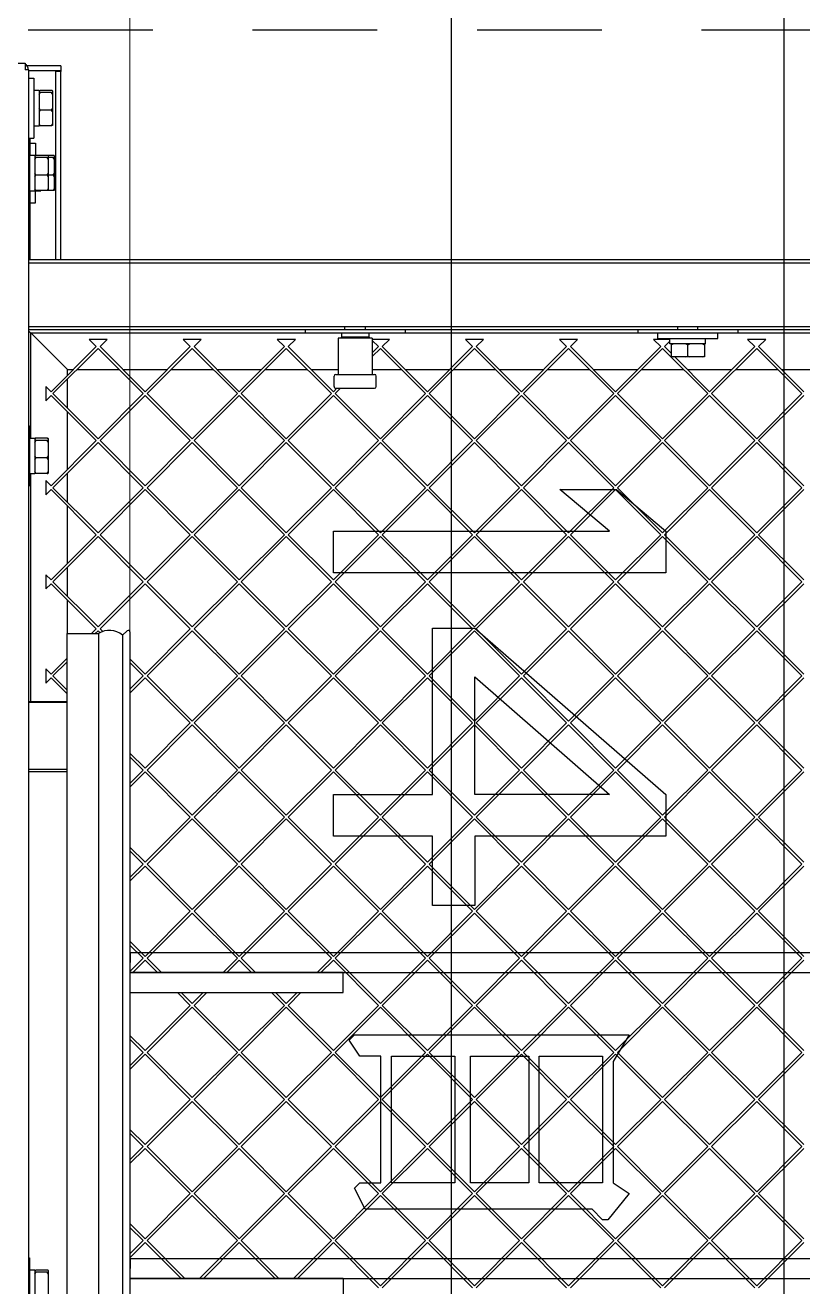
# Model space of a CAD drawing. Header units: millimetres. Extents: x 0 to 87554, y -20854 to 20404.
# Drawn here: x 8457.1 to 8690.9, y 5785 to 6164.2 of the extents above; entities that cross this region are included whole.
import ezdxf

# ---------------------------------------------------------------- set-up
doc = ezdxf.new("R2010")
doc.units = ezdxf.units.MM
doc.linetypes.add('CENTER', pattern=[50.8, 31.75, -6.35, 6.35, -6.35])
doc.linetypes.add('JIS_02_0.7', pattern=[1.35, 0.75, -0.6])
doc.layers.get('0').update_dxf_attribs({"lineweight": 15})
for name, color, linetype in [('08', 1, 'Continuous'), ('1', 2, 'Continuous'), ('11', 3, 'Continuous'), ('2', 4, 'CENTER'), ('2401-01144-S-M6-16HWM_0', 7, 'Continuous'), ('4209-B0008_0', 7, 'Continuous'), ('4215-12645_1_0', 7, 'Continuous'), ('4215-12645_2_0', 7, 'Continuous'), ('4215-12649_2_1_0', 7, 'Continuous'), ('4215-12651_1_0', 7, 'Continuous'), ('4215-12656_0', 7, 'Continuous'), ('4215-16102_1_0', 7, 'Continuous'), ('4215-16102_2_0', 7, 'Continuous'), ('4215-16102_4_0', 7, 'Continuous'), ('4215-16529_1_0', 7, 'Continuous'), ('4215-16529_2_0', 7, 'Continuous'), ('4217-15617_0', 7, 'Continuous'), ('4217-16531_0', 7, 'Continuous'), ('PTL2-04-4_0', 7, 'Continuous')]:
    doc.layers.add(name, color=color, linetype=linetype)

# ---------------------------------------------------------------- blocks, each defined once
blk = doc.blocks.new('y78')
at = {"layer": '08', "lineweight": -3}
for p, q in [((-74.72, -248), (-24.72, -248)), ((-74.72, -248), (-74.72, -940.16)), ((25.28, -248), (-24.72, -248)), ((25.28, -248), (25.28, -940.16)), ((-74.72, -940.16), (-24.72, -940.16)), ((25.28, -940.16), (-24.72, -940.16))]:
    blk.add_line(p, q, dxfattribs=at)
at = {"layer": '1', "lineweight": -3}
for p, q in [((-171.29, -750), (-171.29, -753)), ((-171.29, -750), (170.46, -750)), ((170.46, -750), (170.46, -753)), ((-171.29, -756), (-171.29, -753)), ((170.46, -756), (170.46, -753)), ((-171.29, -756), (170.46, -756))]:
    blk.add_line(p, q, dxfattribs=at)
at = {"layer": '11', "lineweight": -3}
for p, q in [((-171.29, -841.92), (-171.29, -844.92)), ((-171.29, -841.92), (170.46, -841.92)), ((-171.29, -847.92), (-171.29, -844.92)), ((170.46, -841.92), (170.46, -844.92)), ((170.46, -847.92), (170.46, -844.92)), ((-171.29, -847.92), (170.46, -847.92))]:
    blk.add_line(p, q, dxfattribs=at)
blk = doc.blocks.new('ju7888')
at = {"layer": '2401-01144-S-M6-16HWM_0', "color": 87, "linetype": 'Continuous'}
for p, q in [((1.99, 189.92), (0.39, 189.92)), ((1.99, 171.92), (1.99, 189.92)), ((3.59, 186.27), (1.99, 186.27)), ((3.59, 186.27), (3.59, 175.57)), ((3.59, 185.92), (7.59, 185.92)), ((7.59, 185.92), (7.59, 175.92)), ((-0.61, 183.92), (-1.61, 183.92)), ((7.29, 180.92), (3.89, 180.92)), ((-0.61, 177.92), (-1.61, 177.92)), ((3.59, 175.57), (1.99, 175.57)), ((3.59, 175.92), (7.59, 175.92)), ((1.99, 171.92), (0.39, 171.92)), ((-72.5, -10.38), (-72.5, -13.78)), ((-72.43, -10.08), (-61.99, -10.08)), ((-71.86, -10.38), (-71.86, -13.78)), ((-66.57, -10.38), (-66.57, -13.78)), ((-61.92, -10.38), (-61.92, -13.78)), ((-53, -9.88), (-53, -11.68)), ((-52.93, -9.58), (-42.49, -9.58)), ((-52.36, -9.88), (-52.36, -11.38)), ((-47.07, -9.88), (-47.07, -11.38)), ((-42.42, -9.88), (-42.42, -11.68)), ((-72.56, -14.08), (-61.86, -14.08)), ((-72.56, -15.68), (-72.56, -14.08)), ((-61.86, -15.68), (-61.86, -14.08)), ((-53, -13.58), (-53.06, -13.58)), ((-53.06, -15.18), (-53.06, -13.58)), ((-53, -11.68), (-53, -15.08)), ((-52.93, -11.38), (-42.49, -11.38)), ((-52.36, -11.68), (-52.36, -15.08)), ((-47.07, -11.68), (-47.07, -15.08)), ((-42.42, -11.68), (-42.42, -15.08)), ((-42.36, -13.58), (-42.42, -13.58)), ((-42.36, -15.18), (-42.36, -13.58)), ((31.97, -11.68), (31.97, -11.67)), ((31.97, -11.68), (31.97, -11.67)), ((31.97, -11.68), (31.97, -15.08)), ((31.97, -15.08), (31.97, -15.08)), ((31.97, -15.08), (31.97, -15.08)), ((32, -11.65), (31.99, -11.66)), ((32, -11.65), (31.99, -11.66)), ((32, -15.1), (31.99, -15.09)), ((32, -15.1), (31.99, -15.09)), ((32, -11.68), (32, -15.08)), ((32.07, -11.38), (32.05, -11.38)), ((32.07, -11.38), (42.51, -11.38)), ((32.64, -11.68), (32.64, -15.08)), ((37.93, -11.68), (37.93, -15.08)), ((42.51, -11.38), (42.53, -11.38)), ((42.58, -11.68), (42.58, -15.08)), ((42.61, -11.68), (42.61, -11.67)), ((42.61, -11.68), (42.61, -11.67)), ((42.61, -11.68), (42.61, -15.08)), ((42.61, -15.08), (42.61, -15.08)), ((42.61, -15.08), (42.61, -15.08)), ((282, -11.68), (282, -15.08)), ((282.07, -11.38), (292.51, -11.38)), ((282.64, -11.68), (282.64, -15.08)), ((-76.21, -15.68), (-58.21, -15.68)), ((-76.21, -17.28), (-76.21, -15.68)), ((-58.21, -17.28), (-58.21, -15.68)), ((-56.71, -15.18), (-52.98, -15.18)), ((-56.71, -16.78), (-56.71, -15.18)), ((-56.71, -16.98), (-38.71, -16.98)), ((-56.71, -17.28), (-56.71, -16.98)), ((-53.06, -15.38), (-42.36, -15.38)), ((-53.06, -16.98), (-53.06, -15.38)), ((-38.71, -15.18), (-42.44, -15.18)), ((-42.36, -16.98), (-42.36, -15.38)), ((-38.71, -16.78), (-38.71, -15.18)), ((-38.71, -17.28), (-38.71, -16.98)), ((28.29, -16.98), (46.29, -16.98)), ((28.29, -17.28), (28.29, -16.98)), ((31.94, -15.38), (42.64, -15.38)), ((31.94, -16.98), (31.94, -15.38)), ((42.64, -16.98), (42.64, -15.38)), ((46.29, -17.28), (46.29, -16.98)), ((278.29, -16.98), (296.29, -16.98)), ((278.29, -17.28), (278.29, -16.98)), ((281.94, -15.38), (292.64, -15.38)), ((281.94, -16.98), (281.94, -15.38))]:
    blk.add_line(p, q, dxfattribs=at)
for centre, radius, start, end in [((36.21, -18.44), 7.98, 121.9273, 122.124), ((36.21, -8.31), 7.98, 237.876, 238.0727), ((36.02, -14.15), 4.16, 196.8682, 197.1611), ((38.57, -14.15), 4.14, 342.8386, 343.0979)]:
    blk.add_arc(centre, radius, start, end, dxfattribs=at)
for points in [[(3.59, 185.35), (3.68, 185.55), (3.78, 185.74), (3.89, 185.92)], [(7.59, 185.35), (7.5, 185.55), (7.4, 185.74), (7.29, 185.92)], [(3.89, 180.92), (3.78, 181.11), (3.68, 181.3), (3.59, 181.5)], [(3.59, 180.35), (3.68, 180.55), (3.78, 180.74), (3.89, 180.92)], [(7.29, 180.92), (7.4, 181.11), (7.5, 181.3), (7.59, 181.5)], [(7.59, 180.35), (7.5, 180.55), (7.4, 180.74), (7.29, 180.92)], [(3.89, 175.92), (3.78, 176.11), (3.68, 176.3), (3.59, 176.5)], [(7.29, 175.92), (7.4, 176.11), (7.5, 176.3), (7.59, 176.5)], [(-71.25, -10.08), (-71.46, -10.17), (-71.66, -10.27), (-71.86, -10.38)], [(-66.57, -10.38), (-66.76, -10.27), (-66.97, -10.17), (-67.17, -10.08)], [(-66.04, -10.08), (-66.22, -10.17), (-66.39, -10.27), (-66.57, -10.38)], [(-61.92, -10.38), (-62.09, -10.27), (-62.27, -10.17), (-62.45, -10.08)], [(-51.75, -9.58), (-51.96, -9.67), (-52.16, -9.77), (-52.36, -9.88)], [(-47.07, -9.88), (-47.26, -9.77), (-47.47, -9.67), (-47.67, -9.58)], [(-46.54, -9.58), (-46.72, -9.67), (-46.89, -9.77), (-47.07, -9.88)], [(-42.42, -9.88), (-42.59, -9.77), (-42.77, -9.67), (-42.95, -9.58)], [(-71.25, -14.08), (-71.46, -13.98), (-71.66, -13.88), (-71.86, -13.78)], [(-66.57, -13.78), (-66.76, -13.88), (-66.97, -13.98), (-67.17, -14.08)], [(-66.04, -14.08), (-66.22, -13.98), (-66.39, -13.88), (-66.57, -13.78)], [(-61.92, -13.78), (-62.09, -13.88), (-62.27, -13.98), (-62.45, -14.08)], [(-51.75, -11.38), (-51.96, -11.47), (-52.16, -11.57), (-52.36, -11.68)], [(-51.75, -15.38), (-51.96, -15.28), (-52.16, -15.18), (-52.36, -15.08)], [(-47.07, -11.68), (-47.26, -11.57), (-47.47, -11.47), (-47.67, -11.38)], [(-47.07, -15.08), (-47.26, -15.18), (-47.47, -15.28), (-47.67, -15.38)], [(-46.54, -11.38), (-46.72, -11.47), (-46.89, -11.57), (-47.07, -11.68)], [(-46.54, -15.38), (-46.72, -15.28), (-46.89, -15.18), (-47.07, -15.08)], [(-42.42, -11.68), (-42.59, -11.57), (-42.77, -11.47), (-42.95, -11.38)], [(-42.42, -15.08), (-42.59, -15.18), (-42.77, -15.28), (-42.95, -15.38)], [(33.25, -11.38), (33.04, -11.47), (32.84, -11.57), (32.64, -11.68)], [(33.25, -15.38), (33.04, -15.28), (32.84, -15.18), (32.64, -15.08)], [(37.93, -11.68), (37.74, -11.57), (37.53, -11.47), (37.33, -11.38)], [(37.93, -15.08), (37.74, -15.18), (37.53, -15.28), (37.33, -15.38)], [(38.46, -11.38), (38.28, -11.47), (38.11, -11.57), (37.93, -11.68)], [(38.46, -15.38), (38.28, -15.28), (38.11, -15.18), (37.93, -15.08)], [(42.58, -11.68), (42.41, -11.57), (42.23, -11.47), (42.05, -11.38)], [(42.58, -15.08), (42.41, -15.18), (42.23, -15.28), (42.05, -15.38)], [(283.25, -11.38), (283.04, -11.47), (282.84, -11.57), (282.64, -11.68)], [(283.25, -15.38), (283.04, -15.28), (282.84, -15.18), (282.64, -15.08)]]:
    blk.add_open_spline(points, degree=3, dxfattribs=at)
for points, knots in [([(-72.43, -10.08), (-72.44, -10.1), (-72.46, -10.2), (-72.49, -10.3), (-72.5, -10.38)], [0, 0, 0, 0, 0.234829, 1, 1, 1, 1]), ([(-71.86, -10.38), (-71.86, -10.35), (-71.89, -10.25), (-71.91, -10.15), (-71.93, -10.08)], [0, 0, 0, 0, 0.264475, 1, 1, 1, 1]), ([(-61.99, -10.08), (-61.99, -10.1), (-61.96, -10.2), (-61.94, -10.3), (-61.92, -10.38)], [0, 0, 0, 0, 0.234829, 1, 1, 1, 1]), ([(-52.93, -9.58), (-52.94, -9.6), (-52.96, -9.7), (-52.99, -9.8), (-53, -9.88)], [0, 0, 0, 0, 0.234829, 1, 1, 1, 1]), ([(-52.36, -9.88), (-52.36, -9.85), (-52.39, -9.75), (-52.41, -9.65), (-52.43, -9.58)], [0, 0, 0, 0, 0.264475, 1, 1, 1, 1]), ([(-42.49, -9.58), (-42.49, -9.6), (-42.46, -9.7), (-42.44, -9.8), (-42.42, -9.88)], [0, 0, 0, 0, 0.234829, 1, 1, 1, 1]), ([(-72.43, -14.08), (-72.44, -14.05), (-72.46, -13.95), (-72.49, -13.85), (-72.5, -13.78)], [0, 0, 0, 0, 0.234829, 1, 1, 1, 1]), ([(-71.86, -13.78), (-71.86, -13.8), (-71.89, -13.9), (-71.91, -14), (-71.93, -14.08)], [0, 0, 0, 0, 0.264475, 1, 1, 1, 1]), ([(-61.99, -14.08), (-61.99, -14.05), (-61.96, -13.95), (-61.94, -13.85), (-61.92, -13.78)], [0, 0, 0, 0, 0.234829, 1, 1, 1, 1]), ([(-52.93, -11.38), (-52.94, -11.4), (-52.96, -11.5), (-52.99, -11.6), (-53, -11.68)], [0, 0, 0, 0, 0.234829, 1, 1, 1, 1]), ([(-52.93, -15.38), (-52.94, -15.35), (-52.96, -15.25), (-52.99, -15.15), (-53, -15.08)], [0, 0, 0, 0, 0.234829, 1, 1, 1, 1]), ([(-52.36, -11.68), (-52.36, -11.65), (-52.39, -11.55), (-52.41, -11.45), (-52.43, -11.38)], [0, 0, 0, 0, 0.264475, 1, 1, 1, 1]), ([(-52.36, -15.08), (-52.36, -15.1), (-52.39, -15.2), (-52.41, -15.3), (-52.43, -15.38)], [0, 0, 0, 0, 0.264475, 1, 1, 1, 1]), ([(-42.49, -11.38), (-42.49, -11.4), (-42.46, -11.5), (-42.44, -11.6), (-42.42, -11.68)], [0, 0, 0, 0, 0.234829, 1, 1, 1, 1]), ([(-42.49, -15.38), (-42.49, -15.35), (-42.46, -15.25), (-42.44, -15.15), (-42.42, -15.08)], [0, 0, 0, 0, 0.234829, 1, 1, 1, 1]), ([(31.97, -11.67), (31.97, -11.64), (32, -11.54), (32.03, -11.45), (32.05, -11.38)], [0, 0, 0, 0, 0.263948, 1, 1, 1, 1]), ([(31.97, -15.08), (31.97, -15.11), (32, -15.2), (32.02, -15.29), (32.04, -15.35)], [0, 0, 0, 0, 0.262699, 1, 1, 1, 1]), ([(32.07, -11.38), (32.06, -11.4), (32.04, -11.5), (32.01, -11.6), (32, -11.68)], [0, 0, 0, 0, 0.234829, 1, 1, 1, 1]), ([(32.07, -15.38), (32.06, -15.35), (32.04, -15.25), (32.01, -15.15), (32, -15.08)], [0, 0, 0, 0, 0.234829, 1, 1, 1, 1]), ([(32.64, -11.68), (32.64, -11.65), (32.61, -11.55), (32.59, -11.45), (32.57, -11.38)], [0, 0, 0, 0, 0.264475, 1, 1, 1, 1]), ([(32.64, -15.08), (32.64, -15.1), (32.61, -15.2), (32.59, -15.3), (32.57, -15.38)], [0, 0, 0, 0, 0.264475, 1, 1, 1, 1]), ([(42.51, -11.38), (42.51, -11.4), (42.54, -11.5), (42.56, -11.6), (42.58, -11.68)], [0, 0, 0, 0, 0.234829, 1, 1, 1, 1]), ([(42.51, -15.38), (42.51, -15.35), (42.54, -15.25), (42.56, -15.15), (42.58, -15.08)], [0, 0, 0, 0, 0.234829, 1, 1, 1, 1]), ([(42.61, -11.67), (42.6, -11.64), (42.58, -11.54), (42.55, -11.45), (42.53, -11.38)], [0, 0, 0, 0, 0.263948, 1, 1, 1, 1]), ([(42.61, -15.08), (42.6, -15.11), (42.58, -15.2), (42.55, -15.29), (42.53, -15.36)], [0, 0, 0, 0, 0.262844, 1, 1, 1, 1]), ([(282.07, -11.38), (282.06, -11.4), (282.04, -11.5), (282.01, -11.6), (282, -11.68)], [0, 0, 0, 0, 0.234829, 1, 1, 1, 1]), ([(282.07, -15.38), (282.06, -15.35), (282.04, -15.25), (282.01, -15.15), (282, -15.08)], [0, 0, 0, 0, 0.234829, 1, 1, 1, 1]), ([(282.64, -11.68), (282.64, -11.65), (282.61, -11.55), (282.59, -11.45), (282.57, -11.38)], [0, 0, 0, 0, 0.264475, 1, 1, 1, 1]), ([(282.64, -15.08), (282.64, -15.1), (282.61, -15.2), (282.59, -15.3), (282.57, -15.38)], [0, 0, 0, 0, 0.264475, 1, 1, 1, 1])]:
    blk.add_open_spline(points, degree=3, knots=knots, dxfattribs=at)
at = {"layer": '4209-B0008_0', "color": 87, "linetype": 'Continuous'}
for p, q in [((91.21, 10.99), (89.87, 12.38)), ((90.23, 13.22), (480.79, 13.22)), ((91.21, 10.99), (479.81, 10.99)), ((90.73, 3.73), (480.29, 3.73)), ((90.73, -5.78), (90.73, 3.73)), ((90.73, -5.78), (480.29, -5.78))]:
    blk.add_line(p, q, dxfattribs=at)
for centre, radius, start, end in [((90.23, 12.72), 0.5, 90, 224.0667), ((95.73, 7.04), 6, 138.8469, 213.5434)]:
    blk.add_arc(centre, radius, start, end, dxfattribs=at)
at = {"layer": '4215-12645_1_0', "color": 87, "linetype": 'Continuous'}
for p, q in [((111.09, -17.28), (111.09, -5.78)), ((132.29, -5.78), (132.29, -17.28))]:
    blk.add_line(p, q, dxfattribs=at)
at = {"layer": '4215-12645_2_0', "color": 87, "linetype": 'Continuous'}
for p, q in [((111.44, -5.78), (111.44, -17.28)), ((131.44, -17.28), (131.44, -5.78))]:
    blk.add_line(p, q, dxfattribs=at)
at = {"layer": '4215-12649_2_1_0', "color": 87, "linetype": 'Continuous'}
for p, q in [((-79.91, -7.53), (-78.41, -7.53)), ((-79.91, -7.53), (-79.91, -17.68)), ((-78.41, -7.53), (-78.21, -7.53)), ((-78.41, -7.53), (-78.41, -17.28)), ((-21.61, -7.53), (-78.21, -7.53)), ((-78.21, -7.53), (-78.21, -9.03)), ((-21.61, -9.03), (-78.21, -9.03)), ((-78.21, -9.23), (-78.21, -9.03))]:
    blk.add_line(p, q, dxfattribs=at)
at = {"layer": '4215-12651_1_0', "color": 87, "linetype": 'Continuous'}
for p, q in [((-53.06, -16.78), (-58.21, -16.78)), ((-21.61, -16.78), (-42.36, -16.78))]:
    blk.add_line(p, q, dxfattribs=at)
at = {"layer": '4215-12656_0', "color": 87, "linetype": 'Continuous'}
for p, q in [((-80.71, -18.28), (-78.71, -18.28)), ((-80.71, -27.28), (-80.71, -18.28)), ((-78.71, -17.28), (653.29, -17.28)), ((-78.71, -17.28), (-78.71, -18.28))]:
    blk.add_line(p, q, dxfattribs=at)
blk.add_arc((-78.71, -19.28), 2, 90, 149.9994, dxfattribs=at)
at = {"layer": '4215-16102_1_0', "color": 87, "linetype": 'Continuous'}
for p, q in [((11.39, -5.58), (0.43, -16.53)), ((13.1, -5.58), (11.39, -5.58)), ((22.94, -5.58), (14.23, -5.58)), ((41.39, -5.58), (24.07, -5.58)), ((51.23, -5.58), (42.52, -5.58)), ((69.67, -5.58), (52.36, -5.58)), ((79.51, -5.58), (70.8, -5.58)), ((90.73, -5.58), (80.64, -5.58)), ((0.39, -16.58), (-0.31, -17.28)), ((31.94, -16.58), (0.39, -16.58)), ((111.09, -16.58), (42.64, -16.58))]:
    blk.add_line(p, q, dxfattribs=at)
at = {"layer": '4215-16102_2_0', "color": 87, "linetype": 'Continuous'}
for p, q in [((-0.61, 279.42), (-0.61, -17.28)), ((0.39, 278.42), (0.39, -16.58)), ((11.39, 209.14), (11.39, 222.41)), ((11.39, 195.26), (11.39, 208.01)), ((-0.61, 195.92), (0.39, 195.92)), ((11.39, 180.86), (11.39, 194.13)), ((11.39, 166.97), (11.39, 179.73)), ((-0.61, 165.92), (0.39, 165.92)), ((11.39, 152.58), (11.39, 165.84)), ((11.39, 138.69), (11.39, 151.44)), ((11.39, 124.29), (11.39, 137.56)), ((11.39, 110.41), (11.39, 123.16)), ((11.39, 96.01), (11.39, 109.27)), ((-0.61, 95.92), (0.39, 95.92)), ((11.39, 86.07), (11.39, 94.88)), ((11.39, 67.72), (11.39, 75.77)), ((-0.61, 65.92), (0.39, 65.92)), ((11.39, 53.84), (11.39, 66.59)), ((11.39, 39.44), (11.39, 52.71)), ((11.39, 25.55), (11.39, 38.31)), ((11.39, 11.15), (11.39, 24.42)), ((11.39, -2.73), (11.39, 10.02)), ((11.39, -5.58), (0.43, -16.53)), ((11.39, -5.58), (11.39, -3.86)), ((0.39, -16.58), (-0.31, -17.28))]:
    blk.add_line(p, q, dxfattribs=at)
at = {"layer": '4215-16102_4_0', "color": 87, "linetype": 'Continuous'}
for p, q in [((18.02, 215.78), (4.45, 202.2)), ((5.01, 201.64), (18.59, 215.21)), ((18.59, 215.21), (32.16, 201.64)), ((32.73, 202.2), (19.15, 215.78)), ((46.31, 215.78), (32.73, 202.2)), ((33.3, 201.64), (46.87, 215.21)), ((46.87, 215.21), (60.45, 201.64)), ((61.01, 202.2), (47.44, 215.78)), ((74.59, 215.78), (61.01, 202.2)), ((61.58, 201.64), (75.16, 215.21)), ((75.16, 215.21), (88.73, 201.64)), ((89.3, 202.2), (75.72, 215.78)), ((102.87, 215.78), (89.3, 202.2)), ((89.86, 201.64), (103.44, 215.21)), ((103.44, 215.21), (117.02, 201.64)), ((117.58, 202.2), (104.01, 215.78)), ((131.16, 215.78), (117.58, 202.2)), ((118.15, 201.64), (131.72, 215.21)), ((131.72, 215.21), (145.3, 201.64)), ((145.87, 202.2), (132.29, 215.78)), ((159.44, 215.78), (145.87, 202.2)), ((146.43, 201.64), (160.01, 215.21)), ((160.01, 215.21), (173.59, 201.64)), ((174.15, 202.2), (160.57, 215.78)), ((187.73, 215.78), (174.15, 202.2)), ((174.72, 201.64), (188.29, 215.21)), ((188.29, 215.21), (201.87, 201.64)), ((202.44, 202.2), (188.86, 215.78)), ((216.01, 215.78), (202.44, 202.2)), ((203, 201.64), (216.58, 215.21)), ((216.58, 215.21), (230.15, 201.64)), ((230.72, 202.2), (217.14, 215.78)), ((244.3, 215.78), (230.72, 202.2)), ((231.29, 201.64), (244.86, 215.21)), ((244.86, 215.21), (258.44, 201.64)), ((259, 202.2), (245.43, 215.78)), ((272.58, 215.78), (259, 202.2)), ((259.57, 201.64), (273.15, 215.21)), ((273.15, 215.21), (286.72, 201.64)), ((287.29, 202.2), (273.71, 215.78)), ((2.29, 204.36), (2.29, 198.91)), ((4.45, 202.2), (2.29, 204.36)), ((2.29, 198.91), (4.45, 201.07)), ((4.45, 201.07), (18.02, 187.49)), ((18.59, 188.06), (5.01, 201.64)), ((32.16, 201.64), (18.59, 188.06)), ((19.15, 187.49), (32.73, 201.07)), ((32.73, 201.07), (46.31, 187.49)), ((46.87, 188.06), (33.3, 201.64)), ((60.45, 201.64), (46.87, 188.06)), ((47.44, 187.49), (61.01, 201.07)), ((61.01, 201.07), (74.59, 187.49)), ((75.16, 188.06), (61.58, 201.64)), ((88.73, 201.64), (75.16, 188.06)), ((75.72, 187.49), (89.3, 201.07)), ((89.3, 201.07), (102.87, 187.49)), ((103.44, 188.06), (89.86, 201.64)), ((117.02, 201.64), (103.44, 188.06)), ((104.01, 187.49), (117.58, 201.07)), ((117.58, 201.07), (131.16, 187.49)), ((131.72, 188.06), (118.15, 201.64)), ((145.3, 201.64), (131.72, 188.06)), ((132.29, 187.49), (145.87, 201.07)), ((145.87, 201.07), (159.44, 187.49)), ((160.01, 188.06), (146.43, 201.64)), ((173.59, 201.64), (160.01, 188.06)), ((160.57, 187.49), (174.15, 201.07)), ((174.15, 201.07), (187.73, 187.49)), ((188.29, 188.06), (174.72, 201.64)), ((201.87, 201.64), (188.29, 188.06)), ((188.86, 187.49), (202.44, 201.07)), ((202.44, 201.07), (216.01, 187.49)), ((216.58, 188.06), (203, 201.64)), ((230.15, 201.64), (216.58, 188.06)), ((217.14, 187.49), (230.72, 201.07)), ((230.72, 201.07), (244.3, 187.49)), ((244.86, 188.06), (231.29, 201.64)), ((258.44, 201.64), (244.86, 188.06)), ((245.43, 187.49), (259, 201.07)), ((259, 201.07), (272.58, 187.49)), ((273.15, 188.06), (259.57, 201.64)), ((286.72, 201.64), (273.15, 188.06)), ((273.71, 187.49), (287.29, 201.07)), ((5.01, 173.35), (18.59, 186.93)), ((18.02, 187.49), (7.59, 177.06)), ((18.59, 186.93), (32.16, 173.35)), ((32.73, 173.92), (19.15, 187.49)), ((46.31, 187.49), (32.73, 173.92)), ((33.3, 173.35), (46.87, 186.93)), ((46.87, 186.93), (60.45, 173.35)), ((61.01, 173.92), (47.44, 187.49)), ((74.59, 187.49), (61.01, 173.92)), ((61.58, 173.35), (75.16, 186.93)), ((75.16, 186.93), (88.73, 173.35)), ((89.3, 173.92), (75.72, 187.49)), ((102.87, 187.49), (89.3, 173.92)), ((89.86, 173.35), (103.44, 186.93)), ((103.44, 186.93), (117.02, 173.35)), ((117.58, 173.92), (104.01, 187.49)), ((131.16, 187.49), (117.58, 173.92)), ((118.15, 173.35), (131.72, 186.93)), ((131.72, 186.93), (145.3, 173.35)), ((145.87, 173.92), (132.29, 187.49)), ((159.44, 187.49), (145.87, 173.92)), ((146.43, 173.35), (160.01, 186.93)), ((160.01, 186.93), (173.59, 173.35)), ((174.15, 173.92), (160.57, 187.49)), ((187.73, 187.49), (174.15, 173.92)), ((174.72, 173.35), (188.29, 186.93)), ((188.29, 186.93), (201.87, 173.35)), ((202.44, 173.92), (188.86, 187.49)), ((216.01, 187.49), (202.44, 173.92)), ((203, 173.35), (216.58, 186.93)), ((216.58, 186.93), (230.15, 173.35)), ((230.72, 173.92), (217.14, 187.49)), ((244.3, 187.49), (230.72, 173.92)), ((231.29, 173.35), (244.86, 186.93)), ((244.86, 186.93), (258.44, 173.35)), ((259, 173.92), (245.43, 187.49)), ((272.58, 187.49), (259, 173.92)), ((259.57, 173.35), (273.15, 186.93)), ((273.15, 186.93), (286.72, 173.35)), ((287.29, 173.92), (273.71, 187.49)), ((2.29, 175.57), (2.29, 170.63)), ((4.45, 173.92), (2.79, 175.57)), ((6.45, 175.92), (4.45, 173.92)), ((2.29, 170.63), (4.45, 172.79)), ((4.45, 172.79), (18.02, 159.21)), ((18.59, 159.77), (5.01, 173.35)), ((32.16, 173.35), (18.59, 159.77)), ((19.15, 159.21), (32.73, 172.79)), ((32.73, 172.79), (46.31, 159.21)), ((46.87, 159.77), (33.3, 173.35)), ((60.45, 173.35), (46.87, 159.77)), ((47.44, 159.46), (59.94, 174.36)), ((47.44, 159.21), (61.01, 172.79)), ((59.94, 174.36), (72.44, 174.36)), ((61.01, 172.79), (74.59, 159.21)), ((75.16, 159.77), (61.58, 173.35)), ((72.44, 174.36), (72.44, 74.36)), ((88.73, 173.35), (75.16, 159.77)), ((75.72, 159.21), (89.3, 172.79)), ((89.1, 116.91), (139.1, 174.36)), ((89.3, 172.79), (102.87, 159.21)), ((103.44, 159.77), (89.86, 173.35)), ((117.02, 173.35), (103.44, 159.77)), ((104.01, 159.21), (117.58, 172.79)), ((117.58, 172.79), (131.16, 159.21)), ((131.72, 159.77), (118.15, 173.35)), ((145.3, 173.35), (131.72, 159.77)), ((132.29, 159.21), (145.87, 172.79)), ((139.1, 174.36), (151.6, 174.36)), ((145.87, 172.79), (159.44, 159.21)), ((160.01, 159.77), (146.43, 173.35)), ((151.6, 174.36), (151.6, 116.91)), ((173.59, 173.35), (160.01, 159.77)), ((160.57, 159.21), (174.15, 172.79)), ((174.15, 172.79), (187.73, 159.21)), ((188.29, 159.77), (174.72, 173.35)), ((201.87, 173.35), (188.29, 159.77)), ((188.86, 159.21), (202.44, 172.79)), ((202.44, 172.79), (216.01, 159.21)), ((216.58, 159.77), (203, 173.35)), ((230.15, 173.35), (216.58, 159.77)), ((217.14, 159.21), (230.72, 172.79)), ((230.72, 172.79), (244.3, 159.21)), ((244.86, 159.77), (231.29, 173.35)), ((258.44, 173.35), (244.86, 159.77)), ((245.43, 159.21), (259, 172.79)), ((259, 172.79), (272.58, 159.21)), ((273.15, 159.77), (259.57, 173.35)), ((286.72, 173.35), (273.15, 159.77)), ((273.71, 159.21), (287.29, 172.79)), ((211.33, 80.71), (211.33, 163.25)), ((211.33, 163.25), (219.26, 158.48)), ((255.77, 158.48), (258.95, 163.25)), ((258.95, 163.25), (266.88, 156.9)), ((47.44, 142.44), (47.44, 159.46)), ((18.02, 159.21), (4.45, 145.63)), ((5.01, 145.07), (18.59, 158.64)), ((18.59, 158.64), (32.16, 145.07)), ((32.73, 145.63), (19.15, 159.21)), ((46.31, 159.21), (32.73, 145.63)), ((33.3, 145.07), (46.87, 158.64)), ((46.87, 158.64), (60.45, 145.07)), ((61.01, 145.63), (47.44, 159.21)), ((59.94, 157.34), (47.44, 142.44)), ((59.94, 74.36), (59.94, 157.34)), ((74.59, 159.21), (61.01, 145.63)), ((61.58, 145.07), (75.16, 158.64)), ((75.16, 158.64), (88.73, 145.07)), ((89.3, 145.63), (75.72, 159.21)), ((102.87, 159.21), (89.3, 145.63)), ((89.86, 145.07), (103.44, 158.64)), ((103.44, 158.64), (117.02, 145.07)), ((103.69, 116.91), (139.1, 157.34)), ((117.58, 145.63), (104.01, 159.21)), ((131.16, 159.21), (117.58, 145.63)), ((118.15, 145.07), (131.72, 158.64)), ((131.72, 158.64), (145.3, 145.07)), ((145.87, 145.63), (132.29, 159.21)), ((139.1, 157.34), (139.1, 116.91)), ((159.44, 159.21), (145.87, 145.63)), ((146.43, 145.07), (160.01, 158.64)), ((160.01, 158.64), (173.59, 145.07)), ((174.15, 145.63), (160.57, 159.21)), ((187.73, 159.21), (174.15, 145.63)), ((174.72, 145.07), (188.29, 158.64)), ((188.29, 158.64), (201.87, 145.07)), ((202.44, 145.63), (188.86, 159.21)), ((216.01, 159.21), (202.44, 145.63)), ((203, 145.07), (216.58, 158.64)), ((216.58, 158.64), (230.15, 145.07)), ((230.72, 145.63), (217.14, 159.21)), ((219.26, 158.48), (255.77, 158.48)), ((244.3, 159.21), (230.72, 145.63)), ((231.29, 145.07), (244.86, 158.64)), ((244.86, 158.64), (258.44, 145.07)), ((259, 145.63), (245.43, 159.21)), ((272.58, 159.21), (259, 145.63)), ((259.57, 145.07), (273.15, 158.64)), ((266.88, 156.9), (266.88, 155.31)), ((273.15, 158.64), (286.72, 145.07)), ((287.29, 145.63), (273.71, 159.21)), ((217.68, 155.31), (255.77, 155.31)), ((217.68, 136.26), (217.68, 155.31)), ((255.77, 155.31), (255.77, 136.26)), ((266.88, 155.31), (263.71, 152.13)), ((263.71, 152.13), (263.71, 83.88)), ((2.29, 147.79), (2.29, 142.34)), ((4.45, 145.63), (2.29, 147.79)), ((2.29, 142.34), (4.45, 144.5)), ((4.45, 144.5), (18.02, 130.92)), ((18.59, 131.49), (5.01, 145.07)), ((32.16, 145.07), (18.59, 131.49)), ((19.15, 130.92), (32.73, 144.5)), ((32.73, 144.5), (46.31, 130.92)), ((46.87, 131.49), (33.3, 145.07)), ((60.45, 145.07), (46.87, 131.49)), ((47.44, 130.92), (61.01, 144.5)), ((61.01, 144.5), (74.59, 130.92)), ((75.16, 131.49), (61.58, 145.07)), ((88.73, 145.07), (75.16, 131.49)), ((75.72, 130.92), (89.3, 144.5)), ((89.3, 144.5), (102.87, 130.92)), ((103.44, 131.49), (89.86, 145.07)), ((117.02, 145.07), (103.44, 131.49)), ((104.01, 130.92), (117.58, 144.5)), ((117.58, 144.5), (131.16, 130.92)), ((131.72, 131.49), (118.15, 145.07)), ((145.3, 145.07), (131.72, 131.49)), ((132.29, 130.92), (145.87, 144.5)), ((145.87, 144.5), (159.44, 130.92)), ((160.01, 131.49), (146.43, 145.07)), ((173.59, 145.07), (160.01, 131.49)), ((160.57, 130.92), (174.15, 144.5)), ((174.15, 144.5), (187.73, 130.92)), ((188.29, 131.49), (174.72, 145.07)), ((201.87, 145.07), (188.29, 131.49)), ((188.86, 130.92), (202.44, 144.5)), ((202.44, 144.5), (216.01, 130.92)), ((216.58, 131.49), (203, 145.07)), ((230.15, 145.07), (216.58, 131.49)), ((217.14, 130.92), (230.72, 144.5)), ((230.72, 144.5), (244.3, 130.92)), ((244.86, 131.49), (231.29, 145.07)), ((258.44, 145.07), (244.86, 131.49)), ((245.43, 130.92), (259, 144.5)), ((259, 144.5), (272.58, 130.92)), ((273.15, 131.49), (259.57, 145.07)), ((286.72, 145.07), (273.15, 131.49)), ((273.71, 130.92), (287.29, 144.5)), ((255.77, 136.26), (217.68, 136.26)), ((217.68, 133.09), (255.77, 133.09)), ((217.68, 115.63), (217.68, 133.09)), ((255.77, 133.09), (255.77, 115.63)), ((18.02, 130.92), (4.45, 117.35)), ((5.01, 116.78), (18.59, 130.36)), ((18.59, 130.36), (32.16, 116.78)), ((32.73, 117.35), (19.15, 130.92)), ((46.31, 130.92), (32.73, 117.35)), ((33.3, 116.78), (46.87, 130.36)), ((46.87, 130.36), (60.45, 116.78)), ((61.01, 117.35), (47.44, 130.92)), ((74.59, 130.92), (61.01, 117.35)), ((61.58, 116.78), (75.16, 130.36)), ((75.16, 130.36), (88.73, 116.78)), ((89.3, 117.35), (75.72, 130.92)), ((102.87, 130.92), (89.3, 117.35)), ((89.86, 116.78), (103.44, 130.36)), ((103.44, 130.36), (117.02, 116.78)), ((117.58, 117.35), (104.01, 130.92)), ((131.16, 130.92), (117.58, 117.35)), ((118.15, 116.78), (131.72, 130.36)), ((131.72, 130.36), (145.3, 116.78)), ((145.87, 117.35), (132.29, 130.92)), ((159.44, 130.92), (145.87, 117.35)), ((146.43, 116.78), (160.01, 130.36)), ((160.01, 130.36), (173.59, 116.78)), ((174.15, 117.35), (160.57, 130.92)), ((187.73, 130.92), (174.15, 117.35)), ((174.72, 116.78), (188.29, 130.36)), ((188.29, 130.36), (201.87, 116.78)), ((202.44, 117.35), (188.86, 130.92)), ((216.01, 130.92), (202.44, 117.35)), ((203, 116.78), (216.58, 130.36)), ((216.58, 130.36), (230.15, 116.78)), ((230.72, 117.35), (217.14, 130.92)), ((244.3, 130.92), (230.72, 117.35)), ((231.29, 116.78), (244.86, 130.36)), ((244.86, 130.36), (258.44, 116.78)), ((259, 117.35), (245.43, 130.92)), ((272.58, 130.92), (259, 117.35)), ((259.57, 116.78), (273.15, 130.36)), ((273.15, 130.36), (286.72, 116.78)), ((287.29, 117.35), (273.71, 130.92)), ((2.29, 119.51), (2.29, 114.06)), ((4.45, 117.35), (2.29, 119.51)), ((2.29, 114.06), (4.45, 116.22)), ((4.45, 116.22), (18.02, 102.64)), ((18.59, 103.21), (5.01, 116.78)), ((32.16, 116.78), (18.59, 103.21)), ((19.15, 102.64), (32.73, 116.22)), ((32.73, 116.22), (46.31, 102.64)), ((46.87, 103.21), (33.3, 116.78)), ((60.45, 116.78), (46.87, 103.21)), ((47.44, 102.64), (61.01, 116.22)), ((61.01, 116.22), (74.59, 102.64)), ((75.16, 103.21), (61.58, 116.78)), ((88.73, 116.78), (75.16, 103.21)), ((75.72, 102.64), (89.3, 116.22)), ((89.1, 104.14), (89.1, 116.91)), ((89.3, 116.22), (102.87, 102.64)), ((103.44, 103.21), (89.86, 116.78)), ((117.02, 116.78), (103.44, 103.21)), ((139.1, 116.91), (103.69, 116.91)), ((104.01, 102.64), (117.58, 116.22)), ((117.58, 116.22), (131.16, 102.64)), ((131.72, 103.21), (118.15, 116.78)), ((145.3, 116.78), (131.72, 103.21)), ((132.29, 102.64), (145.87, 116.22)), ((145.87, 116.22), (159.44, 102.64)), ((160.01, 103.21), (146.43, 116.78)), ((151.6, 116.91), (172.44, 116.91)), ((173.59, 116.78), (160.01, 103.21)), ((160.57, 102.64), (174.15, 116.22)), ((172.44, 116.91), (172.44, 104.14)), ((174.15, 116.22), (187.73, 102.64)), ((188.29, 103.21), (174.72, 116.78)), ((201.87, 116.78), (188.29, 103.21)), ((188.86, 102.64), (202.44, 116.22)), ((202.44, 116.22), (216.01, 102.64)), ((216.58, 103.21), (203, 116.78)), ((230.15, 116.78), (216.58, 103.21)), ((217.14, 102.64), (230.72, 116.22)), ((255.77, 115.63), (217.68, 115.63)), ((230.72, 116.22), (244.3, 102.64)), ((244.86, 103.21), (231.29, 116.78)), ((258.44, 116.78), (244.86, 103.21)), ((245.43, 102.64), (259, 116.22)), ((259, 116.22), (272.58, 102.64)), ((273.15, 103.21), (259.57, 116.78)), ((286.72, 116.78), (273.15, 103.21)), ((273.71, 102.64), (287.29, 116.22)), ((217.68, 110.86), (255.77, 110.86)), ((217.68, 91.82), (217.68, 110.86)), ((255.77, 110.86), (255.77, 91.82)), ((18.02, 102.64), (4.45, 89.06)), ((32.73, 89.06), (19.15, 102.64)), ((46.31, 102.64), (32.73, 89.06)), ((61.01, 89.06), (47.44, 102.64)), ((74.59, 102.64), (61.01, 89.06)), ((89.3, 89.06), (75.72, 102.64)), ((139.1, 104.14), (89.1, 104.14)), ((102.87, 102.64), (89.3, 89.06)), ((117.58, 89.06), (104.01, 102.64)), ((131.16, 102.64), (117.58, 89.06)), ((145.87, 89.06), (132.29, 102.64)), ((139.1, 74.36), (139.1, 104.14)), ((159.44, 102.64), (145.87, 89.06)), ((172.44, 104.14), (151.6, 104.14)), ((151.6, 104.14), (151.6, 74.36)), ((174.15, 89.06), (160.57, 102.64)), ((187.73, 102.64), (174.15, 89.06)), ((202.44, 89.06), (188.86, 102.64)), ((216.01, 102.64), (202.44, 89.06)), ((230.72, 89.06), (217.14, 102.64)), ((244.3, 102.64), (230.72, 89.06)), ((259, 89.06), (245.43, 102.64)), ((272.58, 102.64), (259, 89.06)), ((287.29, 89.06), (273.71, 102.64)), ((5.01, 88.5), (18.59, 102.07)), ((18.59, 102.07), (32.16, 88.5)), ((33.3, 88.5), (46.87, 102.07)), ((46.87, 102.07), (60.45, 88.5)), ((61.58, 88.5), (75.16, 102.07)), ((75.16, 102.07), (88.73, 88.5)), ((89.86, 88.5), (103.44, 102.07)), ((103.44, 102.07), (117.02, 88.5)), ((118.15, 88.5), (131.72, 102.07)), ((131.72, 102.07), (145.3, 88.5)), ((146.43, 88.5), (160.01, 102.07)), ((160.01, 102.07), (173.59, 88.5)), ((174.72, 88.5), (188.29, 102.07)), ((188.29, 102.07), (201.87, 88.5)), ((203, 88.5), (216.58, 102.07)), ((216.58, 102.07), (230.15, 88.5)), ((231.29, 88.5), (244.86, 102.07)), ((244.86, 102.07), (258.44, 88.5)), ((259.57, 88.5), (273.15, 102.07)), ((273.15, 102.07), (286.72, 88.5)), ((2.29, 91.22), (2.29, 86.07)), ((4.45, 89.06), (2.29, 91.22)), ((255.77, 91.82), (217.68, 91.82)), ((2.59, 86.07), (4.45, 87.93)), ((4.45, 87.93), (6.3, 86.07)), ((7.44, 86.07), (5.01, 88.5)), ((32.16, 88.5), (18.59, 74.92)), ((19.15, 74.36), (32.73, 87.93)), ((32.73, 87.93), (46.31, 74.36)), ((46.87, 74.92), (33.3, 88.5)), ((60.45, 88.5), (46.87, 74.92)), ((47.44, 74.36), (61.01, 87.93)), ((61.01, 87.93), (74.59, 74.36)), ((75.16, 74.92), (61.58, 88.5)), ((88.73, 88.5), (75.16, 74.92)), ((75.72, 74.36), (89.3, 87.93)), ((89.3, 87.93), (102.87, 74.36)), ((103.44, 74.92), (89.86, 88.5)), ((117.02, 88.5), (103.44, 74.92)), ((104.01, 74.36), (117.58, 87.93)), ((117.58, 87.93), (131.16, 74.36)), ((131.72, 74.92), (118.15, 88.5)), ((145.3, 88.5), (131.72, 74.92)), ((132.29, 74.36), (145.87, 87.93)), ((145.87, 87.93), (159.44, 74.36)), ((160.01, 74.92), (146.43, 88.5)), ((173.59, 88.5), (160.01, 74.92)), ((160.57, 74.36), (174.15, 87.93)), ((174.15, 87.93), (187.73, 74.36)), ((188.29, 74.92), (174.72, 88.5)), ((201.87, 88.5), (188.29, 74.92)), ((188.86, 74.36), (202.44, 87.93)), ((202.44, 87.93), (216.01, 74.36)), ((216.58, 74.92), (203, 88.5)), ((230.15, 88.5), (216.58, 74.92)), ((217.14, 74.36), (230.72, 87.93)), ((255.77, 88.64), (217.68, 88.64)), ((217.68, 88.64), (217.68, 82.29)), ((230.72, 87.93), (244.3, 74.36)), ((244.86, 74.92), (231.29, 88.5)), ((258.44, 88.5), (244.86, 74.92)), ((245.43, 74.36), (259, 87.93)), ((255.77, 82.29), (255.77, 88.64)), ((259, 87.93), (272.58, 74.36)), ((273.15, 74.92), (259.57, 88.5)), ((286.72, 88.5), (273.15, 74.92)), ((273.71, 74.36), (287.29, 87.93)), ((263.71, 83.88), (257.36, 80.71)), ((212.91, 79.12), (211.33, 80.71)), ((217.68, 82.29), (212.91, 79.12)), ((257.36, 80.71), (255.77, 82.29)), ((18.59, 74.92), (17, 76.51)), ((18.02, 74.36), (4.45, 60.78)), ((5.01, 60.21), (18.59, 73.79)), ((17, 75.38), (18.02, 74.36)), ((18.59, 73.79), (32.16, 60.21)), ((32.73, 60.78), (19.15, 74.36)), ((46.31, 74.36), (32.73, 60.78)), ((33.3, 60.21), (46.87, 73.79)), ((46.87, 73.79), (60.45, 60.21)), ((61.01, 60.78), (47.44, 74.36)), ((72.44, 74.36), (59.94, 74.36)), ((74.59, 74.36), (61.01, 60.78)), ((61.58, 60.21), (75.16, 73.79)), ((75.16, 73.79), (88.73, 60.21)), ((89.3, 60.78), (75.72, 74.36)), ((102.87, 74.36), (89.3, 60.78)), ((89.86, 60.21), (103.44, 73.79)), ((103.44, 73.79), (117.02, 60.21)), ((117.58, 60.78), (104.01, 74.36)), ((131.16, 74.36), (117.58, 60.78)), ((118.15, 60.21), (131.72, 73.79)), ((131.72, 73.79), (145.3, 60.21)), ((145.87, 60.78), (132.29, 74.36)), ((151.6, 74.36), (139.1, 74.36)), ((159.44, 74.36), (145.87, 60.78)), ((146.43, 60.21), (160.01, 73.79)), ((160.01, 73.79), (173.59, 60.21)), ((174.15, 60.78), (160.57, 74.36)), ((187.73, 74.36), (174.15, 60.78)), ((174.72, 60.21), (188.29, 73.79)), ((188.29, 73.79), (192.59, 69.5)), ((192.59, 70.63), (188.86, 74.36)), ((216.01, 74.36), (202.44, 60.78)), ((203, 60.21), (216.58, 73.79)), ((216.58, 73.79), (230.15, 60.21)), ((230.72, 60.78), (217.14, 74.36)), ((244.3, 74.36), (230.72, 60.78)), ((231.29, 60.21), (244.86, 73.79)), ((244.86, 73.79), (258.44, 60.21)), ((259, 60.78), (245.43, 74.36)), ((272.58, 74.36), (259, 60.78)), ((259.57, 60.21), (273.15, 73.79)), ((273.15, 73.79), (284.51, 62.43)), ((284.51, 63.56), (273.71, 74.36)), ((202.44, 60.78), (198.59, 64.63)), ((2.29, 62.94), (2.29, 57.49)), ((4.45, 60.78), (2.29, 62.94)), ((198.59, 63.5), (201.87, 60.21)), ((2.29, 57.49), (4.45, 59.65)), ((4.45, 59.65), (18.02, 46.07)), ((18.59, 46.64), (5.01, 60.21)), ((32.16, 60.21), (18.59, 46.64)), ((19.15, 46.07), (32.73, 59.65)), ((32.73, 59.65), (46.31, 46.07)), ((46.87, 46.64), (33.3, 60.21)), ((60.45, 60.21), (46.87, 46.64)), ((47.44, 46.07), (61.01, 59.65)), ((61.01, 59.65), (74.59, 46.07)), ((75.16, 46.64), (61.58, 60.21)), ((88.73, 60.21), (75.16, 46.64)), ((75.72, 46.07), (89.3, 59.65)), ((89.3, 59.65), (102.87, 46.07)), ((103.44, 46.64), (89.86, 60.21)), ((117.02, 60.21), (103.44, 46.64)), ((104.01, 46.07), (117.58, 59.65)), ((117.58, 59.65), (131.16, 46.07)), ((131.72, 46.64), (118.15, 60.21)), ((145.3, 60.21), (131.72, 46.64)), ((132.29, 46.07), (145.87, 59.65)), ((145.87, 59.65), (159.44, 46.07)), ((160.01, 46.64), (146.43, 60.21)), ((173.59, 60.21), (160.01, 46.64)), ((160.57, 46.07), (174.15, 59.65)), ((174.15, 59.65), (187.73, 46.07)), ((188.29, 46.64), (174.72, 60.21)), ((201.87, 60.21), (198.59, 56.93)), ((198.59, 55.8), (202.44, 59.65)), ((202.44, 59.65), (216.01, 46.07)), ((216.58, 46.64), (203, 60.21)), ((230.15, 60.21), (216.58, 46.64)), ((217.14, 46.07), (230.72, 59.65)), ((230.72, 59.65), (244.3, 46.07)), ((244.86, 46.64), (231.29, 60.21)), ((258.44, 60.21), (244.86, 46.64)), ((245.43, 46.07), (259, 59.65)), ((259, 59.65), (272.58, 46.07)), ((273.15, 46.64), (259.57, 60.21)), ((284.51, 58), (273.15, 46.64)), ((273.71, 46.07), (284.51, 56.87)), ((192.59, 50.93), (188.29, 46.64)), ((188.86, 46.07), (192.59, 49.8)), ((4.45, 32.5), (18.02, 46.07)), ((5.01, 31.93), (18.59, 45.51)), ((32.16, 31.93), (18.59, 45.51)), ((32.73, 32.5), (19.15, 46.07)), ((32.73, 32.5), (46.31, 46.07)), ((33.3, 31.93), (46.87, 45.51)), ((60.45, 31.93), (46.87, 45.51)), ((61.01, 32.5), (47.44, 46.07)), ((61.01, 32.5), (74.59, 46.07)), ((61.58, 31.93), (75.16, 45.51)), ((88.73, 31.93), (75.16, 45.51)), ((89.3, 32.5), (75.72, 46.07)), ((89.3, 32.5), (102.87, 46.07)), ((89.86, 31.93), (103.44, 45.51)), ((117.02, 31.93), (103.44, 45.51)), ((117.58, 32.5), (104.01, 46.07)), ((117.58, 32.5), (131.16, 46.07)), ((118.15, 31.93), (131.72, 45.51)), ((145.3, 31.93), (131.72, 45.51)), ((145.87, 32.5), (132.29, 46.07)), ((145.87, 32.5), (159.44, 46.07)), ((146.43, 31.93), (160.01, 45.51)), ((173.59, 31.93), (160.01, 45.51)), ((174.15, 32.5), (160.57, 46.07)), ((174.15, 32.5), (187.73, 46.07)), ((174.72, 31.93), (188.29, 45.51)), ((192.59, 41.21), (188.29, 45.51)), ((192.59, 42.34), (188.86, 46.07)), ((202.44, 32.5), (216.01, 46.07)), ((203, 31.93), (216.58, 45.51)), ((230.15, 31.93), (216.58, 45.51)), ((230.72, 32.5), (217.14, 46.07)), ((230.72, 32.5), (244.3, 46.07)), ((231.29, 31.93), (244.86, 45.51)), ((258.44, 31.93), (244.86, 45.51)), ((259, 32.5), (245.43, 46.07)), ((259, 32.5), (272.58, 46.07)), ((259.57, 31.93), (273.15, 45.51)), ((284.51, 34.14), (273.15, 45.51)), ((284.51, 35.28), (273.71, 46.07)), ((2.29, 34.65), (2.29, 29.21)), ((4.45, 32.5), (2.29, 34.65)), ((202.44, 32.5), (198.59, 36.34)), ((201.87, 31.93), (198.59, 35.21)), ((2.29, 29.21), (4.45, 31.36)), ((4.45, 31.36), (18.02, 17.79)), ((18.59, 18.35), (5.01, 31.93)), ((18.59, 18.35), (32.16, 31.93)), ((19.15, 17.79), (32.73, 31.36)), ((32.73, 31.36), (46.31, 17.79)), ((46.87, 18.35), (33.3, 31.93)), ((46.87, 18.35), (60.45, 31.93)), ((47.44, 17.79), (61.01, 31.36)), ((61.01, 31.36), (74.59, 17.79)), ((75.16, 18.35), (61.58, 31.93)), ((75.16, 18.35), (88.73, 31.93)), ((75.72, 17.79), (89.3, 31.36)), ((89.3, 31.36), (102.87, 17.79)), ((103.44, 18.35), (89.86, 31.93)), ((103.44, 18.35), (117.02, 31.93)), ((104.01, 17.79), (117.58, 31.36)), ((117.58, 31.36), (131.16, 17.79)), ((131.72, 18.35), (118.15, 31.93)), ((131.72, 18.35), (145.3, 31.93)), ((132.29, 17.79), (145.87, 31.36)), ((145.87, 31.36), (159.44, 17.79)), ((160.01, 18.35), (146.43, 31.93)), ((160.01, 18.35), (173.59, 31.93)), ((160.57, 17.79), (174.15, 31.36)), ((174.15, 31.36), (187.73, 17.79)), ((188.29, 18.35), (174.72, 31.93)), ((198.59, 28.65), (201.87, 31.93)), ((198.59, 27.52), (202.44, 31.36)), ((202.44, 31.36), (216.01, 17.79)), ((216.58, 18.35), (203, 31.93)), ((216.58, 18.35), (230.15, 31.93)), ((217.14, 17.79), (230.72, 31.36)), ((230.72, 31.36), (244.3, 17.79)), ((244.86, 18.35), (231.29, 31.93)), ((244.86, 18.35), (258.44, 31.93)), ((245.43, 17.79), (259, 31.36)), ((259, 31.36), (272.58, 17.79)), ((273.15, 18.35), (259.57, 31.93)), ((273.15, 18.35), (284.51, 29.72)), ((273.71, 17.79), (284.51, 28.58)), ((188.29, 18.35), (192.59, 22.65)), ((188.86, 17.79), (192.59, 21.52)), ((18.02, 17.79), (4.45, 4.21)), ((5.01, 3.65), (18.59, 17.22)), ((18.59, 17.22), (32.16, 3.65)), ((32.73, 4.21), (19.15, 17.79)), ((46.31, 17.79), (32.73, 4.21)), ((33.3, 3.65), (46.87, 17.22)), ((46.87, 17.22), (60.45, 3.65)), ((61.01, 4.21), (47.44, 17.79)), ((74.59, 17.79), (61.01, 4.21)), ((61.58, 3.65), (75.16, 17.22)), ((75.16, 17.22), (88.73, 3.65)), ((89.3, 4.21), (75.72, 17.79)), ((102.87, 17.79), (98.31, 13.22)), ((99.44, 13.22), (103.44, 17.22)), ((103.44, 17.22), (107.44, 13.22)), ((108.57, 13.22), (104.01, 17.79)), ((131.16, 17.79), (126.6, 13.22)), ((127.73, 13.22), (131.72, 17.22)), ((131.72, 17.22), (135.72, 13.22)), ((136.85, 13.22), (132.29, 17.79)), ((159.44, 17.79), (154.88, 13.22)), ((156.01, 13.22), (160.01, 17.22)), ((160.01, 17.22), (164.01, 13.22)), ((165.14, 13.22), (160.57, 17.79)), ((187.73, 17.79), (183.16, 13.22)), ((184.3, 13.22), (188.29, 17.22)), ((188.29, 17.22), (192.29, 13.22)), ((192.59, 14.06), (188.86, 17.79)), ((216.01, 17.79), (211.45, 13.22)), ((212.58, 13.22), (216.58, 17.22)), ((216.58, 17.22), (220.57, 13.22)), ((221.71, 13.22), (217.14, 17.79)), ((244.3, 17.79), (239.73, 13.22)), ((240.86, 13.22), (244.86, 17.22)), ((244.86, 17.22), (248.86, 13.22)), ((249.99, 13.22), (245.43, 17.79)), ((272.58, 17.79), (268.02, 13.22)), ((269.15, 13.22), (273.15, 17.22)), ((273.15, 17.22), (277.14, 13.22)), ((278.27, 13.22), (273.71, 17.79)), ((2.29, 6.37), (2.29, 0.92)), ((4.45, 4.21), (2.29, 6.37)), ((90.2, 5.11), (89.3, 4.21)), ((89.86, 3.65), (90.34, 4.12)), ((2.29, 0.92), (4.45, 3.08)), ((4.45, 3.08), (18.02, -10.5)), ((18.59, -9.93), (5.01, 3.65)), ((32.16, 3.65), (18.59, -9.93)), ((19.15, -10.5), (32.73, 3.08)), ((32.73, 3.08), (46.31, -10.5)), ((46.87, -9.93), (33.3, 3.65)), ((60.45, 3.65), (46.87, -9.93)), ((47.44, -10.5), (61.01, 3.08)), ((61.01, 3.08), (74.59, -10.5)), ((75.16, -9.93), (61.58, 3.65)), ((88.73, 3.65), (75.16, -9.93)), ((75.72, -10.5), (89.3, 3.08)), ((89.3, 3.08), (90.73, 1.65)), ((90.73, 2.78), (89.86, 3.65)), ((98.15, -5.78), (102.87, -10.5)), ((103.44, -9.93), (99.29, -5.78)), ((107.6, -5.78), (103.44, -9.93)), ((104.01, -10.5), (108.73, -5.78)), ((18.02, -10.5), (16.44, -12.08)), ((20.73, -12.08), (19.15, -10.5)), ((46.31, -10.5), (44.73, -12.08)), ((49.02, -12.08), (47.44, -10.5)), ((74.59, -10.5), (73.01, -12.08)), ((77.3, -12.08), (75.72, -10.5)), ((102.87, -10.5), (101.3, -12.08)), ((105.59, -12.08), (104.01, -10.5)), ((16.44, -12.08), (20.73, -12.08)), ((44.73, -12.08), (49.02, -12.08)), ((73.01, -12.08), (77.3, -12.08)), ((101.3, -12.08), (105.59, -12.08))]:
    blk.add_line(p, q, dxfattribs=at)
at = {"layer": '4215-16529_1_0', "color": 87, "linetype": 'Continuous'}
for p, q in [((-21.61, 281.42), (-21.61, -17.28)), ((-20.61, 281.42), (-20.61, -17.28))]:
    blk.add_line(p, q, dxfattribs=at)
at = {"layer": '4215-16529_2_0', "color": 87, "linetype": 'Continuous'}
blk.add_line((-1.61, -17.28), (-1.61, 280.42), dxfattribs=at)
at = {"layer": '4217-15617_0', "color": 3, "linetype": 'Continuous'}
for q in [(290.51, 77.32), (284.51, 13.22)]:
    blk.add_line((284.51, 77.32), q, dxfattribs=at)
at = {"layer": '4217-16531_0', "color": 2, "linetype": 'Continuous'}
for p, q in [((198.59, 77.32), (192.59, 77.32)), ((192.59, 77.32), (192.59, 13.22)), ((198.59, 13.22), (198.59, 77.32))]:
    blk.add_line(p, q, dxfattribs=at)
at = {"layer": 'PTL2-04-4_0', "color": 87, "linetype": 'Continuous'}
for p, q in [((16.5, 87.27), (13.31, 87.27)), ((-0.61, 84.01), (-1.61, 84.01)), ((0.39, 85.08), (1.59, 85.08)), ((1.59, 85.18), (1.89, 85.18)), ((1.59, 85.18), (1.59, 76.67)), ((1.89, 86.07), (12.81, 86.07)), ((1.89, 86.07), (1.89, 75.77)), ((12.81, 75.07), (12.81, 86.77)), ((17, 75.07), (17, 86.77)), ((-0.61, 77.84), (-1.61, 77.84)), ((0.39, 76.77), (1.59, 76.77)), ((1.59, 76.67), (1.89, 76.67)), ((1.89, 75.77), (12.81, 75.77)), ((16.5, 74.57), (13.31, 74.57))]:
    blk.add_line(p, q, dxfattribs=at)
for centre, start, end in [((13.31, 86.77), 90, 180), ((16.5, 86.77), 0, 90), ((13.31, 75.07), 180, 270), ((16.5, 75.07), 270, 0)]:
    blk.add_arc(centre, 0.5, start, end, dxfattribs=at)

msp = doc.modelspace()

# ---------------------------------------------------------------- linework, layer by layer
at = {"color": 5}
msp.add_lwpolyline([(8488.633, 5591.195), (9210.387, 5591.195), (9210.387, 6788.173), (8488.633, 6788.173)], close=True, dxfattribs=at)
at = {"layer": '2', "color": 1, "linetype": 'JIS_02_0.7', "ltscale": 50}
msp.add_line((6837.976, 6162.757), (13206.433, 6162.757), dxfattribs=at)

# ---------------------------------------------------------------- block references
at = {"lineweight": -3}
msp.add_blockref('y78', (8659.929, 6635.457), dxfattribs=at)
at = {"rotation": 270}
msp.add_blockref('ju7888', (8475.412, 6072.046), dxfattribs=at)

doc.saveas('drawing.dxf')
